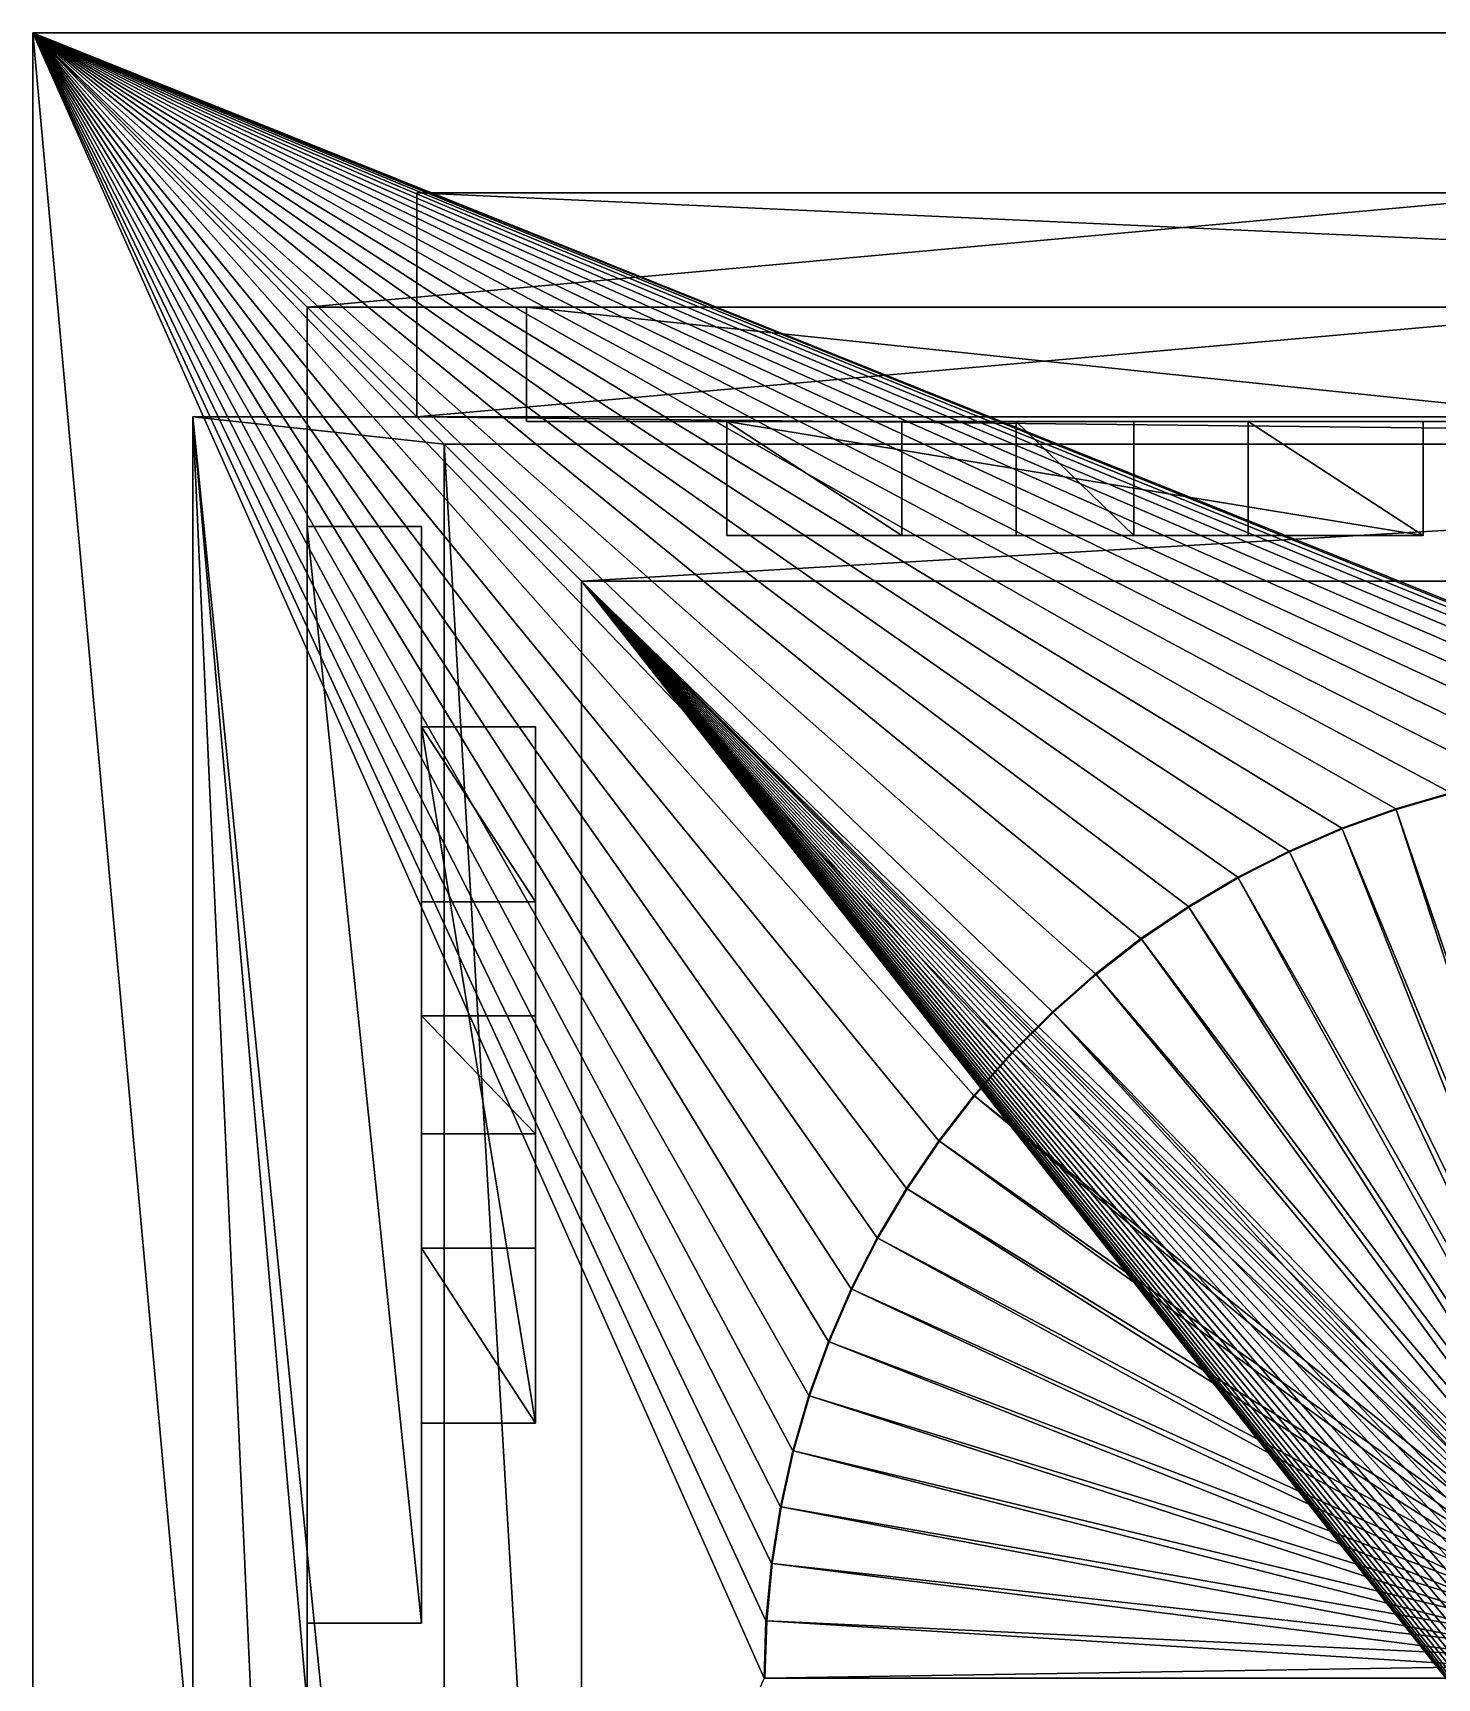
# Model space of a CAD drawing. Header units: metres. Extents: x -2.4 to 26.4, y -2.4 to 26.4.
# Drawn here: x -2.4 to 9.89, y 12 to 26.4 of the extents above; entities that cross this region are included whole.
import ezdxf

# ---------------------------------------------------------------- set-up
doc = ezdxf.new("R2010")
doc.units = ezdxf.units.M

msp = doc.modelspace()

# ---------------------------------------------------------------- linework, layer by layer
for points in [[(-2.4, -2.4), (-2.4, -2.4, 2.4), (-2.4, 26.4)], [(-2.4, 26.4), (-2.4, -2.4, 2.4), (-2.4, 26.4, 2.4)], [(14.945, 19.4382), (-2.4, 26.4), (26.4, 26.4)], [(-2.4, -2.4), (-2.4, 26.4), (4, 12)], [(5.52786, 16.702299), (-2.4, 26.4), (5.83589, 17.0994)], [(5.83589, 17.0994), (-2.4, 26.4), (6.16825, 17.4764)], [(6.16825, 17.4764), (-2.4, 26.4), (6.52362, 17.831699)], [(14.4721, 19.6085), (-2.4, 26.4), (14.945, 19.4382)], [(8.59377, 19.2386), (-2.4, 26.4), (9.055, 19.4382)], [(9.055, 19.4382), (-2.4, 26.4), (9.52786, 19.6085)], [(9.52786, 19.6085), (-2.4, 26.4), (10.0105, 19.748699)], [(10.0105, 19.748699), (-2.4, 26.4), (10.5009, 19.858299)], [(10.5009, 19.858299), (-2.4, 26.4), (10.9973, 19.936899)], [(10.9973, 19.936899), (-2.4, 26.4), (11.4977, 19.9842)], [(11.4977, 19.9842), (-2.4, 26.4), (12, 20)], [(12, 20), (-2.4, 26.4), (12.5023, 19.9842)], [(12.5023, 19.9842), (-2.4, 26.4), (13.0027, 19.936899)], [(13.0027, 19.936899), (-2.4, 26.4), (13.4991, 19.858299)], [(13.4991, 19.858299), (-2.4, 26.4), (13.9895, 19.748699)], [(13.9895, 19.748699), (-2.4, 26.4), (14.4721, 19.6085)], [(8.14597, 19.0105), (-2.4, 26.4), (8.59377, 19.2386)], [(7.71339, 18.754601), (-2.4, 26.4), (8.14597, 19.0105)], [(7.29772, 18.472099), (-2.4, 26.4), (7.71339, 18.754601)], [(6.90061, 18.164101), (-2.4, 26.4), (7.29772, 18.472099)], [(6.52362, 17.831699), (-2.4, 26.4), (6.90061, 18.164101)], [(5.24538, 16.2866), (-2.4, 26.4), (5.52786, 16.702299)], [(4.98955, 15.854), (-2.4, 26.4), (5.24538, 16.2866)], [(4.76138, 15.4062), (-2.4, 26.4), (4.98955, 15.854)], [(4.56179, 14.945), (-2.4, 26.4), (4.76138, 15.4062)], [(4.39155, 14.4721), (-2.4, 26.4), (4.56179, 14.945)], [(4.25134, 13.9895), (-2.4, 26.4), (4.39155, 14.4721)], [(4.1417, 13.4991), (-2.4, 26.4), (4.25134, 13.9895)], [(4.06308, 13.0027), (-2.4, 26.4), (4.1417, 13.4991)], [(4.01579, 12.5023), (-2.4, 26.4), (4.06308, 13.0027)], [(4, 12), (-2.4, 26.4), (4.01579, 12.5023)], [(-2.4, 26.4), (-2.4, 26.4, 2.4), (26.4, 26.4)], [(26.4, 26.4), (-2.4, 26.4, 2.4), (26.4, 26.4, 2.4)], [(-2.4, 26.4, 2.4), (-2.4, -2.4, 2.4), (0, 0, 3.6)], [(0, 24, 3.6), (-2.4, 26.4, 2.4), (0, 0, 3.6)], [(26.4, 26.4, 2.4), (-2.4, 26.4, 2.4), (0, 24, 3.6)], [(0, 24, 3.6), (24, 24, 3.6), (26.4, 26.4, 2.4)], [(0.96, 24, 36.742901), (0.96, 25, 36.742901), (23.040001, 24, 36.742901)], [(23.040001, 24, 36.742901), (0.96, 25, 36.742901), (23.040001, 25, 36.742901)], [(0.96, 24, 40), (0.96, 23.040001, 40), (0.96, 25, 40)], [(0.96, 24, 40), (0.96, 25, 40), (0.96, 25, 36.742901)], [(0.96, 24, 40), (0.96, 25, 36.742901), (0.96, 24, 36.742901)], [(23.040001, 23.040001, 40), (23.040001, 25, 40), (0.96, 23.040001, 40)], [(0.96, 25, 40), (0.96, 23.040001, 40), (23.040001, 25, 40)], [(0.96, 25, 36.742901), (0.96, 25, 40), (23.040001, 25, 36.742901)], [(23.040001, 25, 36.742901), (0.96, 25, 40), (23.040001, 25, 40)], [(0, 24, 3.6), (0, 23.040001, 36.742901), (0, 23.040001, 40)], [(0, 24, 3.6), (0, 23.040001, 40), (0, 24, 40)], [(0, 0, 3.6), (0, 1.92, 3.6), (0, 24, 3.6)], [(0, 1.92, 3.6), (0, 11.52, 3.6), (0, 24, 3.6)], [(0, 22.08, 36.742901), (0, 24, 3.6), (0, 22.08, 3.6)], [(0, 11.52, 3.6), (0, 12.48, 3.6), (0, 24, 3.6)], [(0, 12.48, 3.6), (0, 22.08, 3.6), (0, 24, 3.6)], [(0, 24, 3.6), (0, 22.08, 36.742901), (0, 23.040001, 36.742901)], [(0, 24, 3.6), (0, 24, 40), (0.96, 24, 36.742901)], [(0, 24, 3.6), (0.96, 24, 36.742901), (1.92, 24, 3.6)], [(0, 24, 3.6), (1.92, 24, 3.6), (24, 24, 3.6)], [(0.96, 24, 36.742901), (0, 24, 40), (0.96, 24, 40)], [(0, 24, 40), (0, 23.040001, 40), (0.96, 23.040001, 40)], [(0.96, 24, 40), (0, 24, 40), (0.96, 23.040001, 40)], [(23.040001, 24, 36.742901), (1.92, 24, 36.742901), (0.96, 24, 36.742901)], [(1.92, 24, 3.6), (0.96, 24, 36.742901), (1.92, 24, 36.742901)], [(23.040001, 24, 36.742901), (11.52, 24, 36.742901), (1.92, 24, 36.742901)], [(1.92, 24, 3.6), (11.52, 24, 3.6), (24, 24, 3.6)], [(1.92, 24, 3.6), (1.92, 24, 36.742901), (1.92, 23, 36.742901)], [(1.92, 23, 3.6), (1.92, 24, 3.6), (1.92, 23, 36.742901)], [(11.52, 24, 36.742901), (11.52, 23, 36.742901), (1.92, 24, 36.742901)], [(1.92, 24, 36.742901), (11.52, 23, 36.742901), (1.92, 23, 36.742901)], [(11.52, 23, 3.6), (11.52, 24, 3.6), (1.92, 24, 3.6)], [(1.92, 23, 3.6), (11.52, 23, 3.6), (1.92, 24, 3.6)], [(-1, 23.040001, 36.742901), (-1, 23.040001, 40), (0, 23.040001, 36.742901)], [(0, 23.040001, 40), (-1, 23.040001, 40), (0.96, 23.040001, 40)], [(0, 23.040001, 36.742901), (-1, 23.040001, 40), (0, 23.040001, 40)], [(-1, 0.96, 36.742901), (-1, 23.040001, 36.742901), (0, 0.96, 36.742901)], [(0, 0.96, 36.742901), (-1, 23.040001, 36.742901), (0, 23.040001, 36.742901)], [(-1, 23.040001, 40), (-1, 0.96, 40), (0.96, 0.96, 40)], [(1.2, 1.2, 40), (-1, 23.040001, 40), (0.96, 0.96, 40)], [(1.2, 22.799999, 40), (0.96, 23.040001, 40), (-1, 23.040001, 40)], [(1.2, 1.2, 40), (1.2, 22.799999, 40), (-1, 23.040001, 40)], [(-1, 0.96, 36.742901), (-1, 0.96, 40), (-1, 23.040001, 36.742901)], [(-1, 23.040001, 36.742901), (-1, 0.96, 40), (-1, 23.040001, 40)], [(0, 23.040001, 36.742901), (0, 11.52, 36.742901), (0, 1.92, 36.742901)], [(0, 23.040001, 36.742901), (0, 1.92, 36.742901), (0, 0.96, 36.742901)], [(0, 12.48, 36.742901), (0, 11.52, 36.742901), (0, 23.040001, 36.742901)], [(0, 22.08, 36.742901), (0, 12.48, 36.742901), (0, 23.040001, 36.742901)], [(1.2, 22.799999, 40), (22.799999, 22.799999, 40), (0.96, 23.040001, 40)], [(22.799999, 22.799999, 40), (23.040001, 23.040001, 40), (0.96, 23.040001, 40)], [(3.67238, 23, 5.35238), (11.52, 23, 3.6), (1.92, 23, 3.6)], [(1.92, 23, 36.742901), (3.67238, 23, 5.35238), (1.92, 23, 3.6)], [(3.67238, 23, 32.442902), (1.92, 23, 36.742901), (3.67238, 23, 34.990501)], [(1.92, 23, 36.742901), (3.67238, 23, 11.4476), (3.67238, 23, 5.35238)], [(3.67238, 23, 28.895201), (1.92, 23, 36.742901), (3.67238, 23, 31.4429)], [(1.92, 23, 36.742901), (3.67238, 23, 13.2), (3.67238, 23, 11.4476)], [(1.92, 23, 36.742901), (3.67238, 23, 19.2952), (3.67238, 23, 13.2)], [(1.92, 23, 36.742901), (3.67238, 23, 21.0476), (3.67238, 23, 19.2952)], [(1.92, 23, 36.742901), (3.67238, 23, 27.1429), (3.67238, 23, 21.0476)], [(1.92, 23, 36.742901), (3.67238, 23, 28.895201), (3.67238, 23, 27.1429)], [(3.67238, 23, 31.4429), (1.92, 23, 36.742901), (3.67238, 23, 32.442902)], [(11.52, 23, 36.742901), (5.20413, 23, 34.990501), (1.92, 23, 36.742901)], [(5.20413, 23, 34.990501), (3.67238, 23, 34.990501), (1.92, 23, 36.742901)], [(9.76762, 23, 5.35238), (11.52, 23, 3.6), (3.67238, 23, 5.35238)], [(3.67238, 23, 27.1429), (3.67238, 23, 28.895201), (5.20413, 23, 28.895201)], [(9.76762, 23, 13.2), (9.76762, 23, 11.4476), (3.67238, 23, 13.2)], [(3.67238, 23, 31.4429), (3.67238, 23, 32.442902), (5.20413, 23, 31.4429)], [(9.76762, 23, 21.0476), (3.67238, 23, 19.2952), (3.67238, 23, 21.0476)], [(9.76762, 23, 21.0476), (9.76762, 23, 19.2952), (3.67238, 23, 19.2952)], [(3.67238, 23, 27.1429), (5.20413, 23, 28.895201), (6.20413, 23, 28.895201)], [(3.67238, 23, 27.1429), (7.23587, 23, 28.895201), (9.76762, 23, 27.1429)], [(5.20413, 23, 32.442902), (5.20413, 23, 31.4429), (3.67238, 23, 32.442902)], [(3.67238, 23, 27.1429), (6.20413, 23, 28.895201), (7.23587, 23, 28.895201)], [(3.67238, 23, 11.4476), (3.67238, 23, 13.2), (9.76762, 23, 11.4476)], [(9.76762, 22, 5.35238), (9.76762, 23, 5.35238), (3.67238, 23, 5.35238)], [(3.67238, 22, 5.35238), (9.76762, 22, 5.35238), (3.67238, 23, 5.35238)], [(3.67238, 23, 5.35238), (3.67238, 23, 11.4476), (3.67238, 22, 11.4476)], [(3.67238, 22, 5.35238), (3.67238, 23, 5.35238), (3.67238, 22, 11.4476)], [(9.76762, 23, 11.4476), (9.76762, 22, 11.4476), (3.67238, 23, 11.4476)], [(3.67238, 23, 11.4476), (9.76762, 22, 11.4476), (3.67238, 22, 11.4476)], [(9.76762, 22, 13.2), (9.76762, 23, 13.2), (3.67238, 23, 13.2)], [(3.67238, 22, 13.2), (9.76762, 22, 13.2), (3.67238, 23, 13.2)], [(3.67238, 23, 13.2), (3.67238, 23, 19.2952), (3.67238, 22, 19.2952)], [(3.67238, 22, 13.2), (3.67238, 23, 13.2), (3.67238, 22, 19.2952)], [(9.76762, 23, 19.2952), (9.76762, 22, 19.2952), (3.67238, 23, 19.2952)], [(3.67238, 23, 19.2952), (9.76762, 22, 19.2952), (3.67238, 22, 19.2952)], [(9.76762, 22, 21.0476), (9.76762, 23, 21.0476), (3.67238, 23, 21.0476)], [(3.67238, 22, 21.0476), (9.76762, 22, 21.0476), (3.67238, 23, 21.0476)], [(3.67238, 23, 21.0476), (3.67238, 23, 27.1429), (3.67238, 22, 27.1429)], [(3.67238, 22, 21.0476), (3.67238, 23, 21.0476), (3.67238, 22, 27.1429)], [(9.76762, 23, 27.1429), (9.76762, 22, 27.1429), (3.67238, 23, 27.1429)], [(3.67238, 23, 27.1429), (9.76762, 22, 27.1429), (3.67238, 22, 27.1429)], [(5.20413, 22, 28.895201), (5.20413, 23, 28.895201), (3.67238, 23, 28.895201)], [(3.67238, 22, 28.895201), (5.20413, 22, 28.895201), (3.67238, 23, 28.895201)], [(3.67238, 23, 28.895201), (3.67238, 23, 31.4429), (3.67238, 22, 31.4429)], [(3.67238, 22, 28.895201), (3.67238, 23, 28.895201), (3.67238, 22, 31.4429)], [(3.67238, 22, 31.4429), (3.67238, 23, 31.4429), (5.20413, 22, 31.4429)], [(5.20413, 22, 31.4429), (3.67238, 23, 31.4429), (5.20413, 23, 31.4429)], [(3.67238, 23, 32.442902), (3.67238, 22, 32.442902), (5.20413, 22, 32.442902)], [(5.20413, 23, 32.442902), (3.67238, 23, 32.442902), (5.20413, 22, 32.442902)], [(3.67238, 23, 32.442902), (3.67238, 23, 34.990501), (3.67238, 22, 34.990501)], [(3.67238, 22, 32.442902), (3.67238, 23, 32.442902), (3.67238, 22, 34.990501)], [(5.20413, 23, 34.990501), (5.20413, 22, 34.990501), (3.67238, 23, 34.990501)], [(3.67238, 23, 34.990501), (5.20413, 22, 34.990501), (3.67238, 22, 34.990501)], [(5.20413, 23, 34.990501), (6.20413, 23, 32.442902), (6.20413, 23, 31.4429)], [(6.20413, 23, 28.895201), (5.20413, 23, 31.4429), (5.20413, 23, 32.442902)], [(5.20413, 23, 34.990501), (6.20413, 23, 31.4429), (5.20413, 23, 32.442902)], [(6.20413, 23, 28.895201), (5.20413, 23, 32.442902), (6.20413, 23, 31.4429)], [(11.52, 23, 36.742901), (6.20413, 23, 34.990501), (5.20413, 23, 34.990501)], [(6.20413, 23, 32.442902), (5.20413, 23, 34.990501), (6.20413, 23, 34.990501)], [(5.20413, 23, 31.4429), (6.20413, 23, 28.895201), (5.20413, 23, 28.895201)], [(5.20413, 22, 28.895201), (5.20413, 22, 31.4429), (5.20413, 23, 28.895201)], [(5.20413, 23, 28.895201), (5.20413, 22, 31.4429), (5.20413, 23, 31.4429)], [(5.20413, 22, 32.442902), (5.20413, 22, 34.990501), (5.20413, 23, 32.442902)], [(5.20413, 23, 32.442902), (5.20413, 22, 34.990501), (5.20413, 23, 34.990501)], [(7.23587, 23, 32.442902), (7.23587, 23, 31.4429), (6.20413, 23, 32.442902)], [(6.20413, 23, 31.4429), (6.20413, 23, 32.442902), (7.23587, 23, 31.4429)], [(7.23587, 23, 34.990501), (6.20413, 23, 34.990501), (11.52, 23, 36.742901)], [(7.23587, 22, 28.895201), (7.23587, 23, 28.895201), (6.20413, 23, 28.895201)], [(6.20413, 22, 28.895201), (7.23587, 22, 28.895201), (6.20413, 23, 28.895201)], [(6.20413, 22, 31.4429), (6.20413, 22, 28.895201), (6.20413, 23, 28.895201)], [(6.20413, 23, 31.4429), (6.20413, 22, 31.4429), (6.20413, 23, 28.895201)], [(6.20413, 22, 31.4429), (6.20413, 23, 31.4429), (7.23587, 22, 31.4429)], [(7.23587, 22, 31.4429), (6.20413, 23, 31.4429), (7.23587, 23, 31.4429)], [(6.20413, 23, 32.442902), (6.20413, 22, 32.442902), (7.23587, 22, 32.442902)], [(7.23587, 23, 32.442902), (6.20413, 23, 32.442902), (7.23587, 22, 32.442902)], [(6.20413, 22, 34.990501), (6.20413, 22, 32.442902), (6.20413, 23, 32.442902)], [(6.20413, 23, 34.990501), (6.20413, 22, 34.990501), (6.20413, 23, 32.442902)], [(7.23587, 23, 34.990501), (7.23587, 22, 34.990501), (6.20413, 23, 34.990501)], [(6.20413, 23, 34.990501), (7.23587, 22, 34.990501), (6.20413, 22, 34.990501)], [(8.23587, 23, 28.895201), (7.23587, 23, 32.442902), (8.23587, 23, 31.4429)], [(8.23587, 23, 28.895201), (9.76762, 23, 27.1429), (7.23587, 23, 28.895201)], [(8.23587, 23, 32.442902), (7.23587, 23, 32.442902), (8.23587, 23, 34.990501)], [(8.23587, 23, 28.895201), (7.23587, 23, 31.4429), (7.23587, 23, 32.442902)], [(7.23587, 23, 31.4429), (8.23587, 23, 28.895201), (7.23587, 23, 28.895201)], [(8.23587, 23, 32.442902), (9.76762, 23, 31.4429), (7.23587, 23, 32.442902)], [(9.76762, 23, 31.4429), (8.23587, 23, 31.4429), (7.23587, 23, 32.442902)], [(8.23587, 23, 34.990501), (7.23587, 23, 32.442902), (7.23587, 23, 34.990501)], [(11.52, 23, 36.742901), (8.23587, 23, 34.990501), (7.23587, 23, 34.990501)], [(7.23587, 22, 28.895201), (7.23587, 22, 31.4429), (7.23587, 23, 28.895201)], [(7.23587, 23, 28.895201), (7.23587, 22, 31.4429), (7.23587, 23, 31.4429)], [(7.23587, 22, 32.442902), (7.23587, 22, 34.990501), (7.23587, 23, 32.442902)], [(7.23587, 23, 32.442902), (7.23587, 22, 34.990501), (7.23587, 23, 34.990501)], [(9.76762, 23, 32.442902), (9.76762, 23, 31.4429), (8.23587, 23, 32.442902)], [(11.52, 23, 36.742901), (9.76762, 23, 34.990501), (8.23587, 23, 34.990501)], [(9.76762, 23, 28.895201), (9.76762, 23, 27.1429), (8.23587, 23, 28.895201)], [(9.76762, 22, 28.895201), (9.76762, 23, 28.895201), (8.23587, 23, 28.895201)], [(8.23587, 22, 28.895201), (9.76762, 22, 28.895201), (8.23587, 23, 28.895201)], [(8.23587, 22, 31.4429), (8.23587, 22, 28.895201), (8.23587, 23, 28.895201)], [(8.23587, 23, 31.4429), (8.23587, 22, 31.4429), (8.23587, 23, 28.895201)], [(8.23587, 22, 31.4429), (8.23587, 23, 31.4429), (9.76762, 22, 31.4429)], [(9.76762, 22, 31.4429), (8.23587, 23, 31.4429), (9.76762, 23, 31.4429)], [(8.23587, 23, 32.442902), (8.23587, 22, 32.442902), (9.76762, 22, 32.442902)], [(9.76762, 23, 32.442902), (8.23587, 23, 32.442902), (9.76762, 22, 32.442902)], [(8.23587, 22, 34.990501), (8.23587, 22, 32.442902), (8.23587, 23, 32.442902)], [(8.23587, 23, 34.990501), (8.23587, 22, 34.990501), (8.23587, 23, 32.442902)], [(9.76762, 23, 34.990501), (9.76762, 22, 34.990501), (8.23587, 23, 34.990501)], [(8.23587, 23, 34.990501), (9.76762, 22, 34.990501), (8.23587, 22, 34.990501)], [(11.52, 23, 36.742901), (11.52, 23, 3.6), (9.76762, 23, 11.4476)], [(11.52, 23, 36.742901), (9.76762, 23, 11.4476), (9.76762, 23, 13.2)], [(11.52, 23, 36.742901), (9.76762, 23, 13.2), (9.76762, 23, 19.2952)], [(11.52, 23, 36.742901), (9.76762, 23, 19.2952), (9.76762, 23, 21.0476)], [(11.52, 23, 36.742901), (9.76762, 23, 21.0476), (9.76762, 23, 27.1429)], [(11.52, 23, 36.742901), (9.76762, 23, 27.1429), (9.76762, 23, 28.895201)], [(11.52, 23, 36.742901), (9.76762, 23, 28.895201), (9.76762, 23, 31.4429)], [(9.76762, 23, 34.990501), (11.52, 23, 36.742901), (9.76762, 23, 32.442902)], [(11.52, 23, 36.742901), (9.76762, 23, 31.4429), (9.76762, 23, 32.442902)], [(9.76762, 23, 11.4476), (11.52, 23, 3.6), (9.76762, 23, 5.35238)], [(9.76762, 23, 11.4476), (9.76762, 23, 5.35238), (9.76762, 22, 11.4476)], [(9.76762, 22, 11.4476), (9.76762, 23, 5.35238), (9.76762, 22, 5.35238)], [(9.76762, 23, 19.2952), (9.76762, 23, 13.2), (9.76762, 22, 19.2952)], [(9.76762, 22, 19.2952), (9.76762, 23, 13.2), (9.76762, 22, 13.2)], [(9.76762, 23, 27.1429), (9.76762, 23, 21.0476), (9.76762, 22, 27.1429)], [(9.76762, 22, 27.1429), (9.76762, 23, 21.0476), (9.76762, 22, 21.0476)], [(9.76762, 23, 31.4429), (9.76762, 23, 28.895201), (9.76762, 22, 31.4429)], [(9.76762, 22, 31.4429), (9.76762, 23, 28.895201), (9.76762, 22, 28.895201)], [(9.76762, 23, 34.990501), (9.76762, 23, 32.442902), (9.76762, 22, 34.990501)], [(9.76762, 22, 34.990501), (9.76762, 23, 32.442902), (9.76762, 22, 32.442902)], [(1.2, 1.2, 40), (1.2, 1.2, 41.599998), (1.2, 22.799999, 40)], [(1.2, 22.799999, 40), (1.2, 1.2, 41.599998), (1.2, 22.799999, 41.599998)], [(1.2, 22.799999, 40), (1.2, 22.799999, 41.599998), (22.799999, 22.799999, 40)], [(22.799999, 22.799999, 40), (1.2, 22.799999, 41.599998), (22.799999, 22.799999, 41.599998)], [(1.2, 22.799999, 41.599998), (1.2, 1.2, 41.599998), (2.4, 2.4, 41.599998)], [(22.799999, 22.799999, 41.599998), (1.2, 22.799999, 41.599998), (2.4, 21.6, 41.599998)], [(2.4, 2.4, 41.599998), (2.4, 21.6, 41.599998), (1.2, 22.799999, 41.599998)], [(22.799999, 22.799999, 41.599998), (2.4, 21.6, 41.599998), (21.6, 21.6, 41.599998)], [(1, 22.08, 36.742901), (1, 12.48, 36.742901), (0, 22.08, 36.742901)], [(0, 22.08, 36.742901), (1, 12.48, 36.742901), (0, 12.48, 36.742901)], [(1, 22.08, 3.6), (1, 22.08, 36.742901), (0, 22.08, 36.742901)], [(0, 22.08, 3.6), (1, 22.08, 3.6), (0, 22.08, 36.742901)], [(1, 12.48, 3.6), (1, 22.08, 3.6), (0, 22.08, 3.6)], [(0, 12.48, 3.6), (1, 12.48, 3.6), (0, 22.08, 3.6)], [(1, 14.2324, 5.35238), (1, 22.08, 3.6), (1, 12.48, 3.6)], [(1, 20.3276, 5.35238), (1, 22.08, 3.6), (1, 14.2324, 5.35238)], [(1, 22.08, 36.742901), (1, 22.08, 3.6), (1, 20.3276, 11.4476)], [(1, 22.08, 36.742901), (1, 20.3276, 11.4476), (1, 20.3276, 13.2)], [(1, 22.08, 36.742901), (1, 20.3276, 13.2), (1, 20.3276, 19.2952)], [(1, 22.08, 36.742901), (1, 20.3276, 19.2952), (1, 20.3276, 21.0476)], [(1, 22.08, 36.742901), (1, 20.3276, 21.0476), (1, 20.3276, 27.1429)], [(1, 22.08, 36.742901), (1, 15.7641, 34.990501), (1, 12.48, 36.742901)], [(1, 22.08, 36.742901), (1, 16.764099, 34.990501), (1, 15.7641, 34.990501)], [(1, 17.7959, 34.990501), (1, 16.764099, 34.990501), (1, 22.08, 36.742901)], [(1, 22.08, 36.742901), (1, 20.3276, 27.1429), (1, 20.3276, 28.895201)], [(1, 22.08, 36.742901), (1, 20.3276, 28.895201), (1, 20.3276, 31.4429)], [(1, 20.3276, 34.990501), (1, 22.08, 36.742901), (1, 20.3276, 32.442902)], [(1, 22.08, 36.742901), (1, 20.3276, 31.4429), (1, 20.3276, 32.442902)], [(1, 22.08, 36.742901), (1, 20.3276, 34.990501), (1, 18.7959, 34.990501)], [(1, 22.08, 36.742901), (1, 18.7959, 34.990501), (1, 17.7959, 34.990501)], [(1, 20.3276, 11.4476), (1, 22.08, 3.6), (1, 20.3276, 5.35238)], [(9.76762, 22, 11.4476), (9.76762, 22, 5.35238), (3.67238, 22, 11.4476)], [(3.67238, 22, 11.4476), (9.76762, 22, 5.35238), (3.67238, 22, 5.35238)], [(9.76762, 22, 19.2952), (9.76762, 22, 13.2), (3.67238, 22, 19.2952)], [(3.67238, 22, 19.2952), (9.76762, 22, 13.2), (3.67238, 22, 13.2)], [(9.76762, 22, 27.1429), (9.76762, 22, 21.0476), (3.67238, 22, 27.1429)], [(3.67238, 22, 27.1429), (9.76762, 22, 21.0476), (3.67238, 22, 21.0476)], [(5.20413, 22, 31.4429), (5.20413, 22, 28.895201), (3.67238, 22, 31.4429)], [(3.67238, 22, 31.4429), (5.20413, 22, 28.895201), (3.67238, 22, 28.895201)], [(5.20413, 22, 34.990501), (5.20413, 22, 32.442902), (3.67238, 22, 34.990501)], [(3.67238, 22, 34.990501), (5.20413, 22, 32.442902), (3.67238, 22, 32.442902)], [(7.23587, 22, 31.4429), (7.23587, 22, 28.895201), (6.20413, 22, 31.4429)], [(6.20413, 22, 31.4429), (7.23587, 22, 28.895201), (6.20413, 22, 28.895201)], [(7.23587, 22, 34.990501), (7.23587, 22, 32.442902), (6.20413, 22, 34.990501)], [(6.20413, 22, 34.990501), (7.23587, 22, 32.442902), (6.20413, 22, 32.442902)], [(9.76762, 22, 31.4429), (9.76762, 22, 28.895201), (8.23587, 22, 31.4429)], [(8.23587, 22, 31.4429), (9.76762, 22, 28.895201), (8.23587, 22, 28.895201)], [(9.76762, 22, 34.990501), (9.76762, 22, 32.442902), (8.23587, 22, 34.990501)], [(8.23587, 22, 34.990501), (9.76762, 22, 32.442902), (8.23587, 22, 32.442902)], [(2.4, 2.4, 41.599998), (2.4, 2.4, 43.200001), (2.4, 21.6, 41.599998)], [(2.4, 21.6, 41.599998), (2.4, 2.4, 43.200001), (2.4, 21.6, 43.200001)], [(2.4, 21.6, 41.599998), (2.4, 21.6, 43.200001), (21.6, 21.6, 41.599998)], [(21.6, 21.6, 41.599998), (2.4, 21.6, 43.200001), (21.6, 21.6, 43.200001)], [(2.4, 21.6, 43.200001), (2.4, 2.4, 43.200001), (10.7672, 10.9801, 44.594501)], [(10.6491, 11.1427, 44.574799), (10.5979, 11.2292, 44.566299), (2.4, 21.6, 43.200001)], [(2.4, 21.6, 43.200001), (10.7672, 10.9801, 44.594501), (10.7056, 11.0595, 44.584301)], [(10.5523, 11.3188, 44.558701), (2.4, 21.6, 43.200001), (10.5979, 11.2292, 44.566299)], [(10.5124, 11.411, 44.552101), (2.4, 21.6, 43.200001), (10.5523, 11.3188, 44.558701)], [(10.4783, 11.5056, 44.546398), (2.4, 21.6, 43.200001), (10.5124, 11.411, 44.552101)], [(10.4503, 11.6021, 44.541698), (2.4, 21.6, 43.200001), (10.4783, 11.5056, 44.546398)], [(10.4283, 11.7002, 44.538101), (2.4, 21.6, 43.200001), (10.4503, 11.6021, 44.541698)], [(10.4126, 11.7995, 44.5354), (2.4, 21.6, 43.200001), (10.4283, 11.7002, 44.538101)], [(10.4032, 11.8995, 44.533901), (2.4, 21.6, 43.200001), (10.4126, 11.7995, 44.5354)], [(10.4, 12, 44.533298), (2.4, 21.6, 43.200001), (10.4032, 11.8995, 44.533901)], [(10.4032, 12.1005, 44.533901), (2.4, 21.6, 43.200001), (10.4, 12, 44.533298)], [(10.4126, 12.2005, 44.5354), (2.4, 21.6, 43.200001), (10.4032, 12.1005, 44.533901)], [(10.4283, 12.2998, 44.538101), (2.4, 21.6, 43.200001), (10.4126, 12.2005, 44.5354)], [(10.4503, 12.3979, 44.541698), (2.4, 21.6, 43.200001), (10.4283, 12.2998, 44.538101)], [(10.4783, 12.4944, 44.546398), (2.4, 21.6, 43.200001), (10.4503, 12.3979, 44.541698)], [(10.5124, 12.589, 44.552101), (2.4, 21.6, 43.200001), (10.4783, 12.4944, 44.546398)], [(10.5523, 12.6812, 44.558701), (2.4, 21.6, 43.200001), (10.5124, 12.589, 44.552101)], [(10.5979, 12.7708, 44.566299), (2.4, 21.6, 43.200001), (10.5523, 12.6812, 44.558701)], [(10.6491, 12.8573, 44.574799), (2.4, 21.6, 43.200001), (10.5979, 12.7708, 44.566299)], [(10.7056, 12.9405, 44.584301), (2.4, 21.6, 43.200001), (10.6491, 12.8573, 44.574799)], [(10.7672, 13.0199, 44.594501), (2.4, 21.6, 43.200001), (10.7056, 12.9405, 44.584301)], [(10.8336, 13.0953, 44.605598), (2.4, 21.6, 43.200001), (10.7672, 13.0199, 44.594501)], [(10.8692, 13.1308, 44.6115), (2.4, 21.6, 43.200001), (10.8336, 13.0953, 44.605598)], [(10.7056, 11.0595, 44.584301), (10.6491, 11.1427, 44.574799), (2.4, 21.6, 43.200001)], [(10.9047, 13.1663, 44.605598), (2.4, 21.6, 43.200001), (10.8692, 13.1308, 44.6115)], [(10.9801, 13.2328, 44.594501), (2.4, 21.6, 43.200001), (10.9047, 13.1663, 44.605598)], [(21.6, 21.6, 43.200001), (2.4, 21.6, 43.200001), (10.9801, 13.2328, 44.594501)], [(1, 20.3276, 13.2), (1, 20.3276, 11.4476), (1, 14.2324, 13.2)], [(1, 20.3276, 21.0476), (1, 14.2324, 19.2952), (1, 14.2324, 21.0476)], [(1, 20.3276, 21.0476), (1, 20.3276, 19.2952), (1, 14.2324, 19.2952)], [(1, 14.2324, 27.1429), (1, 17.7959, 28.895201), (1, 20.3276, 27.1429)], [(1, 18.7959, 28.895201), (1, 20.3276, 27.1429), (1, 17.7959, 28.895201)], [(1, 18.7959, 32.442902), (1, 20.3276, 31.4429), (1, 17.7959, 32.442902)], [(1, 20.3276, 31.4429), (1, 18.7959, 31.4429), (1, 17.7959, 32.442902)], [(1, 20.3276, 32.442902), (1, 20.3276, 31.4429), (1, 18.7959, 32.442902)], [(1, 20.3276, 28.895201), (1, 20.3276, 27.1429), (1, 18.7959, 28.895201)], [(1, 14.2324, 11.4476), (1, 14.2324, 13.2), (1, 20.3276, 11.4476)], [(2, 14.2324, 5.35238), (2, 20.3276, 5.35238), (1, 20.3276, 5.35238)], [(1, 14.2324, 5.35238), (2, 14.2324, 5.35238), (1, 20.3276, 5.35238)], [(2, 20.3276, 11.4476), (2, 14.2324, 11.4476), (1, 20.3276, 11.4476)], [(1, 20.3276, 11.4476), (2, 14.2324, 11.4476), (1, 14.2324, 11.4476)], [(2, 20.3276, 5.35238), (2, 20.3276, 11.4476), (1, 20.3276, 11.4476)], [(1, 20.3276, 5.35238), (2, 20.3276, 5.35238), (1, 20.3276, 11.4476)], [(2, 14.2324, 13.2), (2, 20.3276, 13.2), (1, 20.3276, 13.2)], [(1, 14.2324, 13.2), (2, 14.2324, 13.2), (1, 20.3276, 13.2)], [(2, 20.3276, 19.2952), (2, 14.2324, 19.2952), (1, 20.3276, 19.2952)], [(1, 20.3276, 19.2952), (2, 14.2324, 19.2952), (1, 14.2324, 19.2952)], [(2, 20.3276, 13.2), (2, 20.3276, 19.2952), (1, 20.3276, 19.2952)], [(1, 20.3276, 13.2), (2, 20.3276, 13.2), (1, 20.3276, 19.2952)], [(2, 14.2324, 21.0476), (2, 20.3276, 21.0476), (1, 20.3276, 21.0476)], [(1, 14.2324, 21.0476), (2, 14.2324, 21.0476), (1, 20.3276, 21.0476)], [(2, 20.3276, 27.1429), (2, 14.2324, 27.1429), (1, 20.3276, 27.1429)], [(1, 20.3276, 27.1429), (2, 14.2324, 27.1429), (1, 14.2324, 27.1429)], [(2, 20.3276, 21.0476), (2, 20.3276, 27.1429), (1, 20.3276, 27.1429)], [(1, 20.3276, 21.0476), (2, 20.3276, 21.0476), (1, 20.3276, 27.1429)], [(2, 18.7959, 28.895201), (2, 20.3276, 28.895201), (1, 20.3276, 28.895201)], [(1, 18.7959, 28.895201), (2, 18.7959, 28.895201), (1, 20.3276, 28.895201)], [(1, 18.7959, 31.4429), (1, 20.3276, 31.4429), (2, 18.7959, 31.4429)], [(2, 18.7959, 31.4429), (1, 20.3276, 31.4429), (2, 20.3276, 31.4429)], [(2, 20.3276, 28.895201), (2, 20.3276, 31.4429), (1, 20.3276, 31.4429)], [(1, 20.3276, 28.895201), (2, 20.3276, 28.895201), (1, 20.3276, 31.4429)], [(1, 20.3276, 32.442902), (1, 18.7959, 32.442902), (2, 18.7959, 32.442902)], [(2, 20.3276, 32.442902), (1, 20.3276, 32.442902), (2, 18.7959, 32.442902)], [(2, 20.3276, 34.990501), (2, 18.7959, 34.990501), (1, 20.3276, 34.990501)], [(1, 20.3276, 34.990501), (2, 18.7959, 34.990501), (1, 18.7959, 34.990501)], [(2, 20.3276, 32.442902), (2, 20.3276, 34.990501), (1, 20.3276, 34.990501)], [(1, 20.3276, 32.442902), (2, 20.3276, 32.442902), (1, 20.3276, 34.990501)], [(2, 20.3276, 11.4476), (2, 20.3276, 5.35238), (2, 14.2324, 11.4476)], [(2, 14.2324, 11.4476), (2, 20.3276, 5.35238), (2, 14.2324, 5.35238)], [(2, 20.3276, 19.2952), (2, 20.3276, 13.2), (2, 14.2324, 19.2952)], [(2, 14.2324, 19.2952), (2, 20.3276, 13.2), (2, 14.2324, 13.2)], [(2, 20.3276, 27.1429), (2, 20.3276, 21.0476), (2, 14.2324, 27.1429)], [(2, 14.2324, 27.1429), (2, 20.3276, 21.0476), (2, 14.2324, 21.0476)], [(2, 20.3276, 31.4429), (2, 20.3276, 28.895201), (2, 18.7959, 31.4429)], [(2, 18.7959, 31.4429), (2, 20.3276, 28.895201), (2, 18.7959, 28.895201)], [(2, 20.3276, 34.990501), (2, 20.3276, 32.442902), (2, 18.7959, 34.990501)], [(2, 18.7959, 34.990501), (2, 20.3276, 32.442902), (2, 18.7959, 32.442902)], [(10.0105, 19.748699), (10.0105, 19.748699, 33.200001), (9.52786, 19.6085, 33.200001)], [(9.52786, 19.6085), (10.0105, 19.748699), (9.52786, 19.6085, 33.200001)], [(9.53002, 19.6021, 33.200001), (9.52786, 19.6085, 33.200001), (10.0105, 19.748699, 33.200001)], [(9.53002, 19.6021, 33.200001), (10.0105, 19.748699, 33.200001), (10.0121, 19.742201, 33.200001)], [(10.0121, 19.742201, 33.200001), (11.6021, 13.5497, 42.790001), (9.53002, 19.6021, 33.200001)], [(9.52786, 19.6085), (9.52786, 19.6085, 33.200001), (9.055, 19.4382, 33.200001)], [(9.055, 19.4382), (9.52786, 19.6085), (9.055, 19.4382, 33.200001)], [(9.05756, 19.431999, 33.200001), (9.055, 19.4382, 33.200001), (9.52786, 19.6085, 33.200001)], [(9.05756, 19.431999, 33.200001), (9.52786, 19.6085, 33.200001), (9.52992, 19.6021, 33.200001)], [(9.52992, 19.6021, 33.200001), (11.5056, 13.5217, 42.790001), (9.05756, 19.431999, 33.200001)], [(9.52992, 19.6021, 33.200001), (9.52786, 19.6085, 33.200001), (9.53002, 19.6021, 33.200001)], [(9.52992, 19.6021, 33.200001), (9.53002, 19.6021, 33.200001), (11.5056, 13.5217, 42.790001)], [(9.53002, 19.6021, 33.200001), (11.6021, 13.5497, 42.790001), (11.5056, 13.5217, 42.790001)], [(9.055, 19.4382), (9.055, 19.4382, 33.200001), (8.59377, 19.2386, 33.200001)], [(8.59377, 19.2386), (9.055, 19.4382), (8.59377, 19.2386, 33.200001)], [(8.5967, 19.232599, 33.200001), (8.59377, 19.2386, 33.200001), (9.055, 19.4382, 33.200001)], [(8.5967, 19.232599, 33.200001), (9.055, 19.4382, 33.200001), (9.05746, 19.431999, 33.200001)], [(9.05746, 19.431999, 33.200001), (11.411, 13.4876, 42.790001), (8.5967, 19.232599, 33.200001)], [(9.05746, 19.431999, 33.200001), (9.055, 19.4382, 33.200001), (9.05756, 19.431999, 33.200001)], [(9.05746, 19.431999, 33.200001), (9.05756, 19.431999, 33.200001), (11.411, 13.4876, 42.790001)], [(9.05756, 19.431999, 33.200001), (11.5056, 13.5217, 42.790001), (11.411, 13.4876, 42.790001)], [(8.59377, 19.2386), (8.59377, 19.2386, 33.200001), (8.14597, 19.0105, 33.200001)], [(8.14597, 19.0105), (8.59377, 19.2386), (8.14597, 19.0105, 33.200001)], [(8.14928, 19.0047, 33.200001), (8.14597, 19.0105, 33.200001), (8.59377, 19.2386, 33.200001)], [(8.14928, 19.0047, 33.200001), (8.59377, 19.2386, 33.200001), (8.5966, 19.232599, 33.200001)], [(8.5966, 19.232599, 33.200001), (11.3188, 13.4477, 42.790001), (8.14928, 19.0047, 33.200001)], [(8.5966, 19.232599, 33.200001), (8.59377, 19.2386, 33.200001), (8.5967, 19.232599, 33.200001)], [(8.5966, 19.232599, 33.200001), (8.5967, 19.232599, 33.200001), (11.3188, 13.4477, 42.790001)], [(8.5967, 19.232599, 33.200001), (11.411, 13.4876, 42.790001), (11.3188, 13.4477, 42.790001)], [(8.14597, 19.0105), (8.14597, 19.0105, 33.200001), (7.71339, 18.754601, 33.200001)], [(7.71339, 18.754601), (8.14597, 19.0105), (7.71339, 18.754601, 33.200001)], [(7.71705, 18.749001, 33.200001), (7.71339, 18.754601, 33.200001), (8.14597, 19.0105, 33.200001)], [(7.71705, 18.749001, 33.200001), (8.14597, 19.0105, 33.200001), (8.14918, 19.004601, 33.200001)], [(8.14918, 19.004601, 33.200001), (8.14597, 19.0105, 33.200001), (8.14928, 19.0047, 33.200001)], [(8.14918, 19.004601, 33.200001), (11.2292, 13.4021, 42.790001), (7.71705, 18.749001, 33.200001)], [(8.14918, 19.004601, 33.200001), (8.14928, 19.0047, 33.200001), (11.2292, 13.4021, 42.790001)], [(8.14928, 19.0047, 33.200001), (11.3188, 13.4477, 42.790001), (11.2292, 13.4021, 42.790001)], [(1, 18.7959, 28.895201), (1, 17.7959, 32.442902), (1, 18.7959, 31.4429)], [(1, 18.7959, 32.442902), (1, 17.7959, 32.442902), (1, 18.7959, 34.990501)], [(1, 18.7959, 28.895201), (1, 17.7959, 31.4429), (1, 17.7959, 32.442902)], [(1, 17.7959, 31.4429), (1, 18.7959, 28.895201), (1, 17.7959, 28.895201)], [(1, 18.7959, 34.990501), (1, 17.7959, 32.442902), (1, 17.7959, 34.990501)], [(1, 18.7959, 28.895201), (1, 18.7959, 31.4429), (2, 18.7959, 28.895201)], [(2, 18.7959, 28.895201), (1, 18.7959, 31.4429), (2, 18.7959, 31.4429)], [(1, 18.7959, 32.442902), (1, 18.7959, 34.990501), (2, 18.7959, 32.442902)], [(2, 18.7959, 32.442902), (1, 18.7959, 34.990501), (2, 18.7959, 34.990501)], [(7.71339, 18.754601), (7.71339, 18.754601, 33.200001), (7.29772, 18.472099, 33.200001)], [(7.29772, 18.472099), (7.71339, 18.754601), (7.29772, 18.472099, 33.200001)], [(7.30172, 18.466801, 33.200001), (7.29772, 18.472099, 33.200001), (7.71339, 18.754601, 33.200001)], [(7.30172, 18.466801, 33.200001), (7.71339, 18.754601, 33.200001), (7.71696, 18.749001, 33.200001)], [(7.71696, 18.749001, 33.200001), (11.1427, 13.3509, 42.790001), (7.30172, 18.466801, 33.200001)], [(7.71696, 18.749001, 33.200001), (7.71339, 18.754601, 33.200001), (7.71705, 18.749001, 33.200001)], [(7.71696, 18.749001, 33.200001), (7.71705, 18.749001, 33.200001), (11.1427, 13.3509, 42.790001)], [(7.71705, 18.749001, 33.200001), (11.2292, 13.4021, 42.790001), (11.1427, 13.3509, 42.790001)], [(7.29772, 18.472099), (7.29772, 18.472099, 33.200001), (6.90061, 18.164101, 33.200001)], [(6.90061, 18.164101), (7.29772, 18.472099), (6.90061, 18.164101, 33.200001)], [(6.90494, 18.159, 33.200001), (6.90061, 18.164101, 33.200001), (7.29772, 18.472099, 33.200001)], [(6.90494, 18.159, 33.200001), (7.29772, 18.472099, 33.200001), (7.30164, 18.4667, 33.200001)], [(7.30164, 18.4667, 33.200001), (11.0595, 13.2944, 42.790001), (6.90494, 18.159, 33.200001)], [(7.30164, 18.4667, 33.200001), (7.29772, 18.472099, 33.200001), (7.30172, 18.466801, 33.200001)], [(7.30164, 18.4667, 33.200001), (7.30172, 18.466801, 33.200001), (11.0595, 13.2944, 42.790001)], [(7.30172, 18.466801, 33.200001), (11.1427, 13.3509, 42.790001), (11.0595, 13.2944, 42.790001)], [(6.90061, 18.164101), (6.90061, 18.164101, 33.200001), (6.52362, 17.831699, 33.200001)], [(6.52362, 17.831699), (6.90061, 18.164101), (6.52362, 17.831699, 33.200001)], [(6.52827, 17.827, 33.200001), (6.52362, 17.831699, 33.200001), (6.90061, 18.164101, 33.200001)], [(6.52827, 17.827, 33.200001), (6.90061, 18.164101, 33.200001), (6.90486, 18.159, 33.200001)], [(6.90486, 18.159, 33.200001), (10.9801, 13.2328, 42.790001), (6.52827, 17.827, 33.200001)], [(6.90486, 18.159, 33.200001), (6.90061, 18.164101, 33.200001), (6.90494, 18.159, 33.200001)], [(6.90486, 18.159, 33.200001), (6.90494, 18.159, 33.200001), (10.9801, 13.2328, 42.790001)], [(6.90494, 18.159, 33.200001), (11.0595, 13.2944, 42.790001), (10.9801, 13.2328, 42.790001)], [(1, 17.7959, 32.442902), (1, 17.7959, 31.4429), (1, 16.764099, 32.442902)], [(1, 16.764099, 31.4429), (1, 16.764099, 32.442902), (1, 17.7959, 31.4429)], [(1, 14.2324, 27.1429), (1, 16.764099, 28.895201), (1, 17.7959, 28.895201)], [(2, 16.764099, 28.895201), (2, 17.7959, 28.895201), (1, 17.7959, 28.895201)], [(1, 16.764099, 28.895201), (2, 16.764099, 28.895201), (1, 17.7959, 28.895201)], [(1, 16.764099, 31.4429), (1, 17.7959, 31.4429), (2, 16.764099, 31.4429)], [(2, 16.764099, 31.4429), (1, 17.7959, 31.4429), (2, 17.7959, 31.4429)], [(1, 17.7959, 31.4429), (1, 17.7959, 28.895201), (2, 17.7959, 28.895201)], [(2, 17.7959, 31.4429), (1, 17.7959, 31.4429), (2, 17.7959, 28.895201)], [(1, 17.7959, 32.442902), (1, 16.764099, 32.442902), (2, 16.764099, 32.442902)], [(2, 17.7959, 32.442902), (1, 17.7959, 32.442902), (2, 16.764099, 32.442902)], [(2, 17.7959, 34.990501), (2, 16.764099, 34.990501), (1, 17.7959, 34.990501)], [(1, 17.7959, 34.990501), (2, 16.764099, 34.990501), (1, 16.764099, 34.990501)], [(1, 17.7959, 34.990501), (1, 17.7959, 32.442902), (2, 17.7959, 32.442902)], [(2, 17.7959, 34.990501), (1, 17.7959, 34.990501), (2, 17.7959, 32.442902)], [(2, 17.7959, 31.4429), (2, 17.7959, 28.895201), (2, 16.764099, 31.4429)], [(2, 16.764099, 31.4429), (2, 17.7959, 28.895201), (2, 16.764099, 28.895201)], [(2, 17.7959, 34.990501), (2, 17.7959, 32.442902), (2, 16.764099, 34.990501)], [(2, 16.764099, 34.990501), (2, 17.7959, 32.442902), (2, 16.764099, 32.442902)], [(6.52362, 17.831699), (6.52362, 17.831699, 33.200001), (6.16825, 17.4764, 33.200001)], [(6.16825, 17.4764), (6.52362, 17.831699), (6.16825, 17.4764, 33.200001)], [(6.17311, 17.4718, 33.200001), (6.16825, 17.4764, 33.200001), (6.52362, 17.831699, 33.200001)], [(6.17311, 17.4718, 33.200001), (6.52362, 17.831699, 33.200001), (6.52819, 17.8269, 33.200001)], [(6.17311, 17.4718, 33.200001), (6.52819, 17.8269, 33.200001), (10.8336, 13.0953, 42.790001)], [(6.52819, 17.8269, 33.200001), (6.52362, 17.831699, 33.200001), (6.52827, 17.827, 33.200001)], [(6.52819, 17.8269, 33.200001), (6.52827, 17.827, 33.200001), (10.9047, 13.1663, 42.790001)], [(6.52819, 17.8269, 33.200001), (10.9047, 13.1663, 42.790001), (10.8336, 13.0953, 42.790001)], [(6.52827, 17.827, 33.200001), (10.9801, 13.2328, 42.790001), (10.9047, 13.1663, 42.790001)], [(6.16825, 17.4764), (6.16825, 17.4764, 33.200001), (5.83589, 17.0994, 33.200001)], [(5.83589, 17.0994), (6.16825, 17.4764), (5.83589, 17.0994, 33.200001)], [(5.8411, 17.0952, 33.200001), (5.83589, 17.0994, 33.200001), (6.16825, 17.4764, 33.200001)], [(5.8411, 17.0952, 33.200001), (6.16825, 17.4764, 33.200001), (6.17311, 17.4718, 33.200001)], [(6.17311, 17.4718, 33.200001), (10.8336, 13.0953, 42.790001), (5.8411, 17.0952, 33.200001)], [(5.83589, 17.0994), (5.83589, 17.0994, 33.200001), (5.52786, 16.702299, 33.200001)], [(5.52786, 16.702299), (5.83589, 17.0994), (5.52786, 16.702299, 33.200001)], [(5.53332, 16.6984, 33.200001), (5.52786, 16.702299, 33.200001), (5.83589, 17.0994, 33.200001)], [(5.53332, 16.6984, 33.200001), (5.83589, 17.0994, 33.200001), (5.84103, 17.0951, 33.200001)], [(5.84103, 17.0951, 33.200001), (10.7672, 13.0199, 42.790001), (5.53332, 16.6984, 33.200001)], [(5.84103, 17.0951, 33.200001), (5.83589, 17.0994, 33.200001), (5.8411, 17.0952, 33.200001)], [(5.84103, 17.0951, 33.200001), (5.8411, 17.0952, 33.200001), (10.7672, 13.0199, 42.790001)], [(5.8411, 17.0952, 33.200001), (10.8336, 13.0953, 42.790001), (10.7672, 13.0199, 42.790001)], [(1, 14.2324, 27.1429), (1, 15.7641, 28.895201), (1, 16.764099, 28.895201)], [(1, 15.7641, 34.990501), (1, 16.764099, 32.442902), (1, 16.764099, 31.4429)], [(1, 16.764099, 28.895201), (1, 15.7641, 31.4429), (1, 15.7641, 32.442902)], [(1, 15.7641, 34.990501), (1, 16.764099, 31.4429), (1, 15.7641, 32.442902)], [(1, 16.764099, 28.895201), (1, 15.7641, 32.442902), (1, 16.764099, 31.4429)], [(1, 16.764099, 32.442902), (1, 15.7641, 34.990501), (1, 16.764099, 34.990501)], [(1, 15.7641, 31.4429), (1, 16.764099, 28.895201), (1, 15.7641, 28.895201)], [(1, 16.764099, 28.895201), (1, 16.764099, 31.4429), (2, 16.764099, 28.895201)], [(2, 16.764099, 28.895201), (1, 16.764099, 31.4429), (2, 16.764099, 31.4429)], [(1, 16.764099, 32.442902), (1, 16.764099, 34.990501), (2, 16.764099, 32.442902)], [(2, 16.764099, 32.442902), (1, 16.764099, 34.990501), (2, 16.764099, 34.990501)], [(5.52786, 16.702299), (5.52786, 16.702299, 33.200001), (5.24538, 16.2866, 33.200001)], [(5.24538, 16.2866), (5.52786, 16.702299), (5.24538, 16.2866, 33.200001)], [(5.25106, 16.2831, 33.200001), (5.24538, 16.2866, 33.200001), (5.52786, 16.702299, 33.200001)], [(5.25106, 16.2831, 33.200001), (5.52786, 16.702299, 33.200001), (5.53326, 16.6984, 33.200001)], [(5.53326, 16.6984, 33.200001), (10.7056, 12.9405, 42.790001), (5.25106, 16.2831, 33.200001)], [(5.53326, 16.6984, 33.200001), (5.52786, 16.702299, 33.200001), (5.53332, 16.6984, 33.200001)], [(5.53326, 16.6984, 33.200001), (5.53332, 16.6984, 33.200001), (10.7056, 12.9405, 42.790001)], [(5.53332, 16.6984, 33.200001), (10.7672, 13.0199, 42.790001), (10.7056, 12.9405, 42.790001)], [(5.24538, 16.2866), (5.24538, 16.2866, 33.200001), (4.98955, 15.854, 33.200001)], [(4.98955, 15.854), (5.24538, 16.2866), (4.98955, 15.854, 33.200001)], [(4.99544, 15.8509, 33.200001), (4.98955, 15.854, 33.200001), (5.24538, 16.2866, 33.200001)], [(4.99544, 15.8509, 33.200001), (5.24538, 16.2866, 33.200001), (5.25101, 16.283001, 33.200001)], [(5.25101, 16.283001, 33.200001), (10.6491, 12.8573, 42.790001), (4.99544, 15.8509, 33.200001)], [(5.25101, 16.283001, 33.200001), (5.24538, 16.2866, 33.200001), (5.25106, 16.2831, 33.200001)], [(5.25101, 16.283001, 33.200001), (5.25106, 16.2831, 33.200001), (10.6491, 12.8573, 42.790001)], [(5.25106, 16.2831, 33.200001), (10.7056, 12.9405, 42.790001), (10.6491, 12.8573, 42.790001)], [(4.98955, 15.854), (4.98955, 15.854, 33.200001), (4.76138, 15.4062, 33.200001)], [(4.76138, 15.4062), (4.98955, 15.854), (4.76138, 15.4062, 33.200001)], [(4.76746, 15.4035, 33.200001), (4.76138, 15.4062, 33.200001), (4.98955, 15.854, 33.200001)], [(4.76746, 15.4035, 33.200001), (4.98955, 15.854, 33.200001), (4.99539, 15.8508, 33.200001)], [(4.99539, 15.8508, 33.200001), (10.5979, 12.7708, 42.790001), (4.76746, 15.4035, 33.200001)], [(4.99539, 15.8508, 33.200001), (4.98955, 15.854, 33.200001), (4.99544, 15.8509, 33.200001)], [(4.99539, 15.8508, 33.200001), (4.99544, 15.8509, 33.200001), (10.5979, 12.7708, 42.790001)], [(4.99544, 15.8509, 33.200001), (10.6491, 12.8573, 42.790001), (10.5979, 12.7708, 42.790001)], [(1, 14.2324, 27.1429), (1, 14.2324, 28.895201), (1, 15.7641, 28.895201)], [(1, 14.2324, 31.4429), (1, 14.2324, 32.442902), (1, 15.7641, 31.4429)], [(1, 15.7641, 34.990501), (1, 14.2324, 34.990501), (1, 12.48, 36.742901)], [(1, 15.7641, 32.442902), (1, 15.7641, 31.4429), (1, 14.2324, 32.442902)], [(2, 14.2324, 28.895201), (2, 15.7641, 28.895201), (1, 15.7641, 28.895201)], [(1, 14.2324, 28.895201), (2, 14.2324, 28.895201), (1, 15.7641, 28.895201)], [(1, 14.2324, 31.4429), (1, 15.7641, 31.4429), (2, 14.2324, 31.4429)], [(2, 14.2324, 31.4429), (1, 15.7641, 31.4429), (2, 15.7641, 31.4429)], [(1, 15.7641, 31.4429), (1, 15.7641, 28.895201), (2, 15.7641, 28.895201)], [(2, 15.7641, 31.4429), (1, 15.7641, 31.4429), (2, 15.7641, 28.895201)], [(1, 15.7641, 32.442902), (1, 14.2324, 32.442902), (2, 14.2324, 32.442902)], [(2, 15.7641, 32.442902), (1, 15.7641, 32.442902), (2, 14.2324, 32.442902)], [(2, 15.7641, 34.990501), (2, 14.2324, 34.990501), (1, 15.7641, 34.990501)], [(1, 15.7641, 34.990501), (2, 14.2324, 34.990501), (1, 14.2324, 34.990501)], [(1, 15.7641, 34.990501), (1, 15.7641, 32.442902), (2, 15.7641, 32.442902)], [(2, 15.7641, 34.990501), (1, 15.7641, 34.990501), (2, 15.7641, 32.442902)], [(2, 15.7641, 31.4429), (2, 15.7641, 28.895201), (2, 14.2324, 31.4429)], [(2, 14.2324, 31.4429), (2, 15.7641, 28.895201), (2, 14.2324, 28.895201)], [(2, 15.7641, 34.990501), (2, 15.7641, 32.442902), (2, 14.2324, 34.990501)], [(2, 14.2324, 34.990501), (2, 15.7641, 32.442902), (2, 14.2324, 32.442902)], [(4.76138, 15.4062), (4.76138, 15.4062, 33.200001), (4.56179, 14.945, 33.200001)], [(4.56179, 14.945), (4.76138, 15.4062), (4.56179, 14.945, 33.200001)], [(4.56803, 14.9426, 33.200001), (4.56179, 14.945, 33.200001), (4.76138, 15.4062, 33.200001)], [(4.56803, 14.9426, 33.200001), (4.76138, 15.4062, 33.200001), (4.76742, 15.4034, 33.200001)], [(4.76742, 15.4034, 33.200001), (10.5523, 12.6812, 42.790001), (4.56803, 14.9426, 33.200001)], [(4.76742, 15.4034, 33.200001), (4.76138, 15.4062, 33.200001), (4.76746, 15.4035, 33.200001)], [(4.76742, 15.4034, 33.200001), (4.76746, 15.4035, 33.200001), (10.5523, 12.6812, 42.790001)], [(4.76746, 15.4035, 33.200001), (10.5979, 12.7708, 42.790001), (10.5523, 12.6812, 42.790001)], [(4.56179, 14.945), (4.56179, 14.945, 33.200001), (4.39155, 14.4721, 33.200001)], [(4.39155, 14.4721), (4.56179, 14.945), (4.39155, 14.4721, 33.200001)], [(4.39792, 14.4702, 33.200001), (4.39155, 14.4721, 33.200001), (4.56179, 14.945, 33.200001)], [(4.39792, 14.4702, 33.200001), (4.56179, 14.945, 33.200001), (4.56799, 14.9425, 33.200001)], [(4.56799, 14.9425, 33.200001), (10.5124, 12.589, 42.790001), (4.39792, 14.4702, 33.200001)], [(4.56799, 14.9425, 33.200001), (4.56179, 14.945, 33.200001), (4.56803, 14.9426, 33.200001)], [(4.56799, 14.9425, 33.200001), (4.56803, 14.9426, 33.200001), (10.5124, 12.589, 42.790001)], [(4.56803, 14.9426, 33.200001), (10.5523, 12.6812, 42.790001), (10.5124, 12.589, 42.790001)], [(4.39155, 14.4721), (4.39155, 14.4721, 33.200001), (4.25134, 13.9895, 33.200001)], [(4.25134, 13.9895), (4.39155, 14.4721), (4.25134, 13.9895, 33.200001)], [(4.25782, 13.988, 33.200001), (4.25134, 13.9895, 33.200001), (4.39155, 14.4721, 33.200001)], [(4.25782, 13.988, 33.200001), (4.39155, 14.4721, 33.200001), (4.39789, 14.4701, 33.200001)], [(4.39789, 14.4701, 33.200001), (10.4783, 12.4944, 42.790001), (4.25782, 13.988, 33.200001)], [(4.39789, 14.4701, 33.200001), (4.39155, 14.4721, 33.200001), (4.39792, 14.4702, 33.200001)], [(4.39789, 14.4701, 33.200001), (4.39792, 14.4702, 33.200001), (10.4783, 12.4944, 42.790001)], [(4.39792, 14.4702, 33.200001), (10.5124, 12.589, 42.790001), (10.4783, 12.4944, 42.790001)], [(1, 12.48, 36.742901), (1, 14.2324, 5.35238), (1, 12.48, 3.6)], [(1, 14.2324, 32.442902), (1, 12.48, 36.742901), (1, 14.2324, 34.990501)], [(1, 12.48, 36.742901), (1, 14.2324, 11.4476), (1, 14.2324, 5.35238)], [(1, 14.2324, 28.895201), (1, 12.48, 36.742901), (1, 14.2324, 31.4429)], [(1, 12.48, 36.742901), (1, 14.2324, 13.2), (1, 14.2324, 11.4476)], [(1, 12.48, 36.742901), (1, 14.2324, 19.2952), (1, 14.2324, 13.2)], [(1, 12.48, 36.742901), (1, 14.2324, 21.0476), (1, 14.2324, 19.2952)], [(1, 12.48, 36.742901), (1, 14.2324, 27.1429), (1, 14.2324, 21.0476)], [(1, 12.48, 36.742901), (1, 14.2324, 28.895201), (1, 14.2324, 27.1429)], [(1, 14.2324, 31.4429), (1, 12.48, 36.742901), (1, 14.2324, 32.442902)], [(2, 14.2324, 11.4476), (2, 14.2324, 5.35238), (1, 14.2324, 11.4476)], [(1, 14.2324, 11.4476), (2, 14.2324, 5.35238), (1, 14.2324, 5.35238)], [(2, 14.2324, 19.2952), (2, 14.2324, 13.2), (1, 14.2324, 19.2952)], [(1, 14.2324, 19.2952), (2, 14.2324, 13.2), (1, 14.2324, 13.2)], [(2, 14.2324, 27.1429), (2, 14.2324, 21.0476), (1, 14.2324, 27.1429)], [(1, 14.2324, 27.1429), (2, 14.2324, 21.0476), (1, 14.2324, 21.0476)], [(2, 14.2324, 31.4429), (2, 14.2324, 28.895201), (1, 14.2324, 31.4429)], [(1, 14.2324, 31.4429), (2, 14.2324, 28.895201), (1, 14.2324, 28.895201)], [(2, 14.2324, 34.990501), (2, 14.2324, 32.442902), (1, 14.2324, 34.990501)], [(1, 14.2324, 34.990501), (2, 14.2324, 32.442902), (1, 14.2324, 32.442902)], [(4.25134, 13.9895), (4.25134, 13.9895, 33.200001), (4.1417, 13.4991, 33.200001)], [(4.1417, 13.4991), (4.25134, 13.9895), (4.1417, 13.4991, 33.200001)], [(4.14827, 13.4979, 33.200001), (4.1417, 13.4991, 33.200001), (4.25134, 13.9895, 33.200001)], [(4.14827, 13.4979, 33.200001), (4.25134, 13.9895, 33.200001), (4.25779, 13.9879, 33.200001)], [(4.25779, 13.9879, 33.200001), (10.4503, 12.3979, 42.790001), (4.14827, 13.4979, 33.200001)], [(4.25779, 13.9879, 33.200001), (4.25134, 13.9895, 33.200001), (4.25782, 13.988, 33.200001)], [(4.25779, 13.9879, 33.200001), (4.25782, 13.988, 33.200001), (10.4503, 12.3979, 42.790001)], [(4.25782, 13.988, 33.200001), (10.4783, 12.4944, 42.790001), (10.4503, 12.3979, 42.790001)], [(4.1417, 13.4991), (4.1417, 13.4991, 33.200001), (4.06308, 13.0027, 33.200001)], [(4.06308, 13.0027), (4.1417, 13.4991), (4.06308, 13.0027, 33.200001)], [(4.06308, 13.0027, 33.200001), (4.1417, 13.4991, 33.200001), (4.06971, 13.0019, 33.200001)], [(4.06971, 13.0019, 33.200001), (4.1417, 13.4991, 33.200001), (4.14825, 13.4978, 33.200001)], [(4.14825, 13.4978, 33.200001), (10.4283, 12.2998, 42.790001), (4.06971, 13.0019, 33.200001)], [(4.14825, 13.4978, 33.200001), (4.1417, 13.4991, 33.200001), (4.14827, 13.4979, 33.200001)], [(4.14825, 13.4978, 33.200001), (4.14827, 13.4979, 33.200001), (10.4283, 12.2998, 42.790001)], [(4.14827, 13.4979, 33.200001), (10.4503, 12.3979, 42.790001), (10.4283, 12.2998, 42.790001)], [(4.06308, 13.0027), (4.06308, 13.0027, 33.200001), (4.01579, 12.5023, 33.200001)], [(4.01579, 12.5023), (4.06308, 13.0027), (4.01579, 12.5023, 33.200001)], [(4.06308, 13.0027, 33.200001), (4.0697, 13.0018, 33.200001), (4.01579, 12.5023, 33.200001)], [(4.02245, 12.502, 33.200001), (4.01579, 12.5023, 33.200001), (4.0697, 13.0018, 33.200001)], [(4.0697, 13.0018, 33.200001), (10.4126, 12.2005, 42.790001), (4.02245, 12.502, 33.200001)], [(4.06308, 13.0027, 33.200001), (4.06971, 13.0019, 33.200001), (4.0697, 13.0018, 33.200001)], [(4.0697, 13.0018, 33.200001), (4.06971, 13.0019, 33.200001), (10.4126, 12.2005, 42.790001)], [(4.06971, 13.0019, 33.200001), (10.4283, 12.2998, 42.790001), (10.4126, 12.2005, 42.790001)], [(0, 12.48, 3.6), (0, 11.52, 36.742901), (0, 12.48, 36.742901)], [(0, 11.52, 36.742901), (0, 12.48, 3.6), (0, 11.52, 3.6)], [(1, 12.48, 36.742901), (1, 12.48, 3.6), (0, 12.48, 36.742901)], [(0, 12.48, 36.742901), (1, 12.48, 3.6), (0, 12.48, 3.6)], [(4.01579, 12.5023), (4.01579, 12.5023, 33.200001), (4, 12, 33.200001)], [(4, 12), (4.01579, 12.5023), (4, 12, 33.200001)], [(4.01579, 12.5023, 33.200001), (4.00667, 12, 33.200001), (4, 12, 33.200001)], [(4.00667, 12.0001, 33.200001), (4.01579, 12.5023, 33.200001), (4.02244, 12.5019, 33.200001)], [(4.01579, 12.5023, 33.200001), (4.00667, 12.0001, 33.200001), (4.00667, 12, 33.200001)], [(4.02244, 12.5019, 33.200001), (10.4032, 12.1005, 42.790001), (4.00667, 12.0001, 33.200001)], [(4.01579, 12.5023, 33.200001), (4.02245, 12.502, 33.200001), (4.02244, 12.5019, 33.200001)], [(4.02244, 12.5019, 33.200001), (4.02245, 12.502, 33.200001), (10.4032, 12.1005, 42.790001)], [(4.02245, 12.502, 33.200001), (10.4126, 12.2005, 42.790001), (10.4032, 12.1005, 42.790001)], [(4.00667, 12.0001, 33.200001), (10.4032, 12.1005, 42.790001), (10.4, 12, 42.790001)], [(4.00667, 12, 33.200001), (4.00667, 12.0001, 33.200001), (10.4, 12, 42.790001)]]:
    msp.add_3dface(points)

doc.saveas('drawing.dxf')
